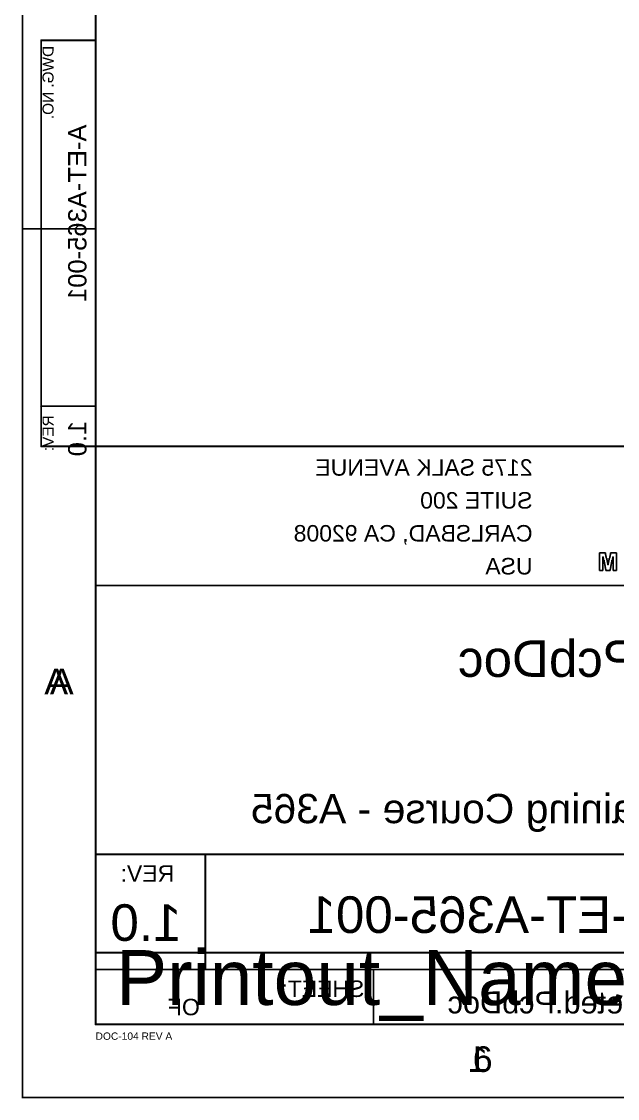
# Model space of a CAD drawing. Header units: inches. Extents: x -5.3 to 9.8, y -3.2 to 6.3.
# Drawn here: x -5.253 to -3.623, y -3.203 to -0.259 of the extents above; entities that cross this region are included whole.
import ezdxf

# ---------------------------------------------------------------- set-up
doc = ezdxf.new("R2010")
doc.units = ezdxf.units.IN
doc.header["$MEASUREMENT"] = 0
doc.layers.add('21_TITLE_BLOCK', color=56, linetype='Continuous')
doc.layers.add('22_TITLE_BLOCK_MIRRORED', color=56, linetype='Continuous')
doc.styles.add('Arial', font='', dxfattribs={"height": 0.2})
doc.styles.get('Arial').set_extended_font_data('Arial')

msp = doc.modelspace()

# ---------------------------------------------------------------- linework, layer by layer
at = {"layer": '21_TITLE_BLOCK', "const_width": 0.005}
for points in [[(-5.25, -3.2), (-5.25, 6.3)], [(-5.05, -3), (-5.05, 6.1)], [(-5.25, -0.825), (-5.05, -0.825)], [(-5.05, -3), (-5.05, -2.804)], [(-5.05, -2.804), (-2.173, -2.804)], [(-5.05, -3), (-2.173, -3)], [(-5.05, -3), (9.55, -3)], [(-5.25, -3.2), (9.75, -3.2)]]:
    msp.add_lwpolyline(points, dxfattribs=at)
at = {"layer": '21_TITLE_BLOCK', "const_width": 0.0025}
for points in [[(-5.2513, -0.825, 1), (-5.2488, -0.825, 1)], [(-5.0513, -0.825, 1), (-5.0488, -0.825, 1)], [(-5.0513, -2.804, 1), (-5.0488, -2.804, 1)], [(-5.0513, -2.804, 1), (-5.0488, -2.804, 1)], [(-5.0513, -3, 1), (-5.0488, -3, 1)], [(-5.0513, -3, 1), (-5.0488, -3, 1)], [(-5.0513, -3, 1), (-5.0488, -3, 1)], [(-5.0513, -3, 1), (-5.0488, -3, 1)], [(-5.2513, -3.2, 1), (-5.2488, -3.2, 1)], [(-5.2513, -3.2, 1), (-5.2488, -3.2, 1)]]:
    msp.add_lwpolyline(points, format="xyb", close=True, dxfattribs=at)
at = {"layer": '22_TITLE_BLOCK_MIRRORED'}
for p, q in [((-3.6721, -1.7112), (-3.6721, -1.7588)), ((-3.6555, -1.7112), (-3.6721, -1.7112)), ((-3.6628, -1.7588), (-3.6628, -1.7216)), ((-3.6628, -1.7216), (-3.6617, -1.7216)), ((-3.6617, -1.7216), (-3.6617, -1.7268)), ((-3.6617, -1.7268), (-3.6607, -1.7268)), ((-3.6607, -1.7268), (-3.6607, -1.7309)), ((-3.6607, -1.7309), (-3.6597, -1.7309)), ((-3.6597, -1.7309), (-3.6597, -1.7361)), ((-3.6597, -1.7361), (-3.6586, -1.7361)), ((-3.6586, -1.7361), (-3.6586, -1.7412)), ((-3.6555, -1.7164), (-3.6555, -1.7112)), ((-3.6545, -1.7164), (-3.6555, -1.7164)), ((-3.6545, -1.7205), (-3.6545, -1.7164)), ((-3.6534, -1.7205), (-3.6545, -1.7205)), ((-3.6534, -1.7257), (-3.6534, -1.7205)), ((-3.6524, -1.7257), (-3.6534, -1.7257)), ((-3.6524, -1.7299), (-3.6524, -1.7257)), ((-3.6514, -1.7299), (-3.6524, -1.7299)), ((-3.6514, -1.735), (-3.6514, -1.7299)), ((-3.6503, -1.735), (-3.6514, -1.735)), ((-3.6503, -1.7392), (-3.6503, -1.735)), ((-3.6462, -1.735), (-3.6472, -1.735)), ((-3.6472, -1.735), (-3.6472, -1.7392)), ((-3.6452, -1.7299), (-3.6462, -1.7299)), ((-3.6462, -1.7299), (-3.6462, -1.735)), ((-3.6441, -1.7257), (-3.6452, -1.7257)), ((-3.6452, -1.7257), (-3.6452, -1.7299)), ((-3.6431, -1.7205), (-3.6441, -1.7205)), ((-3.6441, -1.7205), (-3.6441, -1.7257)), ((-3.6421, -1.7164), (-3.6431, -1.7164)), ((-3.6431, -1.7164), (-3.6431, -1.7205)), ((-3.6255, -1.7112), (-3.6421, -1.7112)), ((-3.6421, -1.7112), (-3.6421, -1.7164)), ((-3.639, -1.7412), (-3.639, -1.7361)), ((-3.639, -1.7361), (-3.6379, -1.7361)), ((-3.6379, -1.7361), (-3.6379, -1.7309)), ((-3.6379, -1.7309), (-3.6369, -1.7309)), ((-3.6369, -1.7309), (-3.6369, -1.7268)), ((-3.6369, -1.7268), (-3.6358, -1.7268)), ((-3.6358, -1.7268), (-3.6358, -1.7216)), ((-3.6358, -1.7216), (-3.6348, -1.7216)), ((-3.6348, -1.7216), (-3.6348, -1.7588)), ((-3.6255, -1.7588), (-3.6255, -1.7112)), ((-3.6721, -1.7588), (-3.6628, -1.7588)), ((-3.6586, -1.7412), (-3.6576, -1.7412)), ((-3.6576, -1.7412), (-3.6576, -1.7454)), ((-3.6576, -1.7454), (-3.6566, -1.7454)), ((-3.6566, -1.7454), (-3.6566, -1.7506)), ((-3.6566, -1.7506), (-3.6555, -1.7506)), ((-3.6555, -1.7506), (-3.6555, -1.7557)), ((-3.6555, -1.7557), (-3.6545, -1.7557)), ((-3.6545, -1.7557), (-3.6545, -1.7588)), ((-3.6545, -1.7588), (-3.6431, -1.7588)), ((-3.6493, -1.7392), (-3.6503, -1.7392)), ((-3.6493, -1.7433), (-3.6493, -1.7392)), ((-3.6483, -1.7433), (-3.6493, -1.7433)), ((-3.6472, -1.7392), (-3.6483, -1.7392)), ((-3.6483, -1.7392), (-3.6483, -1.7433)), ((-3.6431, -1.7588), (-3.6431, -1.7557)), ((-3.6431, -1.7557), (-3.6421, -1.7557)), ((-3.6421, -1.7557), (-3.6421, -1.7506)), ((-3.6421, -1.7506), (-3.641, -1.7506)), ((-3.641, -1.7506), (-3.641, -1.7454)), ((-3.641, -1.7454), (-3.64, -1.7454)), ((-3.64, -1.7454), (-3.64, -1.7412)), ((-3.64, -1.7412), (-3.639, -1.7412)), ((-3.6348, -1.7588), (-3.6255, -1.7588))]:
    msp.add_line(p, q, dxfattribs=at)
at = {"layer": '22_TITLE_BLOCK_MIRRORED', "const_width": 0.005}
for points in [[(-5.25, -3.2), (-5.25, 6.3)], [(-5.05, -3), (-5.05, 6.1)], [(-5.199, -0.31), (-5.05, -0.31)], [(-5.199, -1.42), (-5.199, -0.31)], [(-5.25, -0.825), (-5.199, -0.825)], [(-5.199, -1.31), (-5.05, -1.31)], [(-5.199, -1.42), (-5.05, -1.42)], [(-5.05, -1.42), (-1.945, -1.42)], [(-5.05, -1.8), (-1.945, -1.8)], [(-5.05, -3), (-5.05, -1.8)], [(-5.05, -2.535), (-1.945, -2.535)], [(-4.75, -2.85), (-4.75, -2.535)], [(-5.05, -2.85), (-1.945, -2.85)], [(-4.29, -3.0001), (-4.29, -2.8501)], [(-5.05, -3), (-0.55, -3)], [(-5.05, -3), (9.55, -3)], [(-5.25, -3.2), (9.75, -3.2)]]:
    msp.add_lwpolyline(points, dxfattribs=at)
at = {"layer": '22_TITLE_BLOCK_MIRRORED', "const_width": 0.0025}
for points in [[(-5.2003, -0.31, 1), (-5.1978, -0.31, 1)], [(-5.2003, -0.31, 1), (-5.1978, -0.31, 1)], [(-5.0513, -0.31, 1), (-5.0488, -0.31, 1)], [(-5.2513, -0.825, 1), (-5.2488, -0.825, 1)], [(-5.2003, -0.825, 1), (-5.1978, -0.825, 1)], [(-5.2003, -1.31, 1), (-5.1978, -1.31, 1)], [(-5.0513, -1.31, 1), (-5.0488, -1.31, 1)], [(-5.2003, -1.42, 1), (-5.1978, -1.42, 1)], [(-5.2003, -1.42, 1), (-5.1978, -1.42, 1)], [(-5.0513, -1.42, 1), (-5.0488, -1.42, 1)], [(-5.0513, -1.42, 1), (-5.0488, -1.42, 1)], [(-5.0513, -1.8, 1), (-5.0488, -1.8, 1)], [(-5.0513, -1.8, 1), (-5.0488, -1.8, 1)], [(-5.0513, -2.535, 1), (-5.0488, -2.535, 1)], [(-4.7513, -2.535, 1), (-4.7488, -2.535, 1)], [(-5.0513, -2.85, 1), (-5.0488, -2.85, 1)], [(-4.7513, -2.85, 1), (-4.7488, -2.85, 1)], [(-4.2913, -2.8501, 1), (-4.2888, -2.8501, 1)], [(-5.0513, -3, 1), (-5.0488, -3, 1)], [(-5.0513, -3, 1), (-5.0488, -3, 1)], [(-5.0513, -3, 1), (-5.0488, -3, 1)], [(-5.0513, -3, 1), (-5.0488, -3, 1)], [(-4.2913, -3.0001, 1), (-4.2888, -3.0001, 1)], [(-5.2513, -3.2, 1), (-5.2488, -3.2, 1)], [(-5.2513, -3.2, 1), (-5.2488, -3.2, 1)]]:
    msp.add_lwpolyline(points, format="xyb", close=True, dxfattribs=at)

# ---------------------------------------------------------------- texts
at = {"layer": '21_TITLE_BLOCK', "style": 'Arial'}
for s, height, p in [('A', 0.07, (-5.175, -2.098)), ('Printout_Name is not interpreted until output', 0.15, (-4.994, -2.947)), ('6', 0.07, (-4.0187, -3.13))]:
    msp.add_text(s, height=height, dxfattribs=at).set_placement(p)
msp.add_text('DOC-104 REV A', height=0.02, rotation=360, dxfattribs=at).set_placement((-5.05, -3.0421))
at = {"layer": '22_TITLE_BLOCK_MIRRORED', "style": 'Arial', "text_generation_flag": 2}
for s, height, rotation, p in [('DWG. NO.', 0.03, 90, (-5.165, -0.3251)), ('A-ET-A365-001', 0.05, 90, (-5.075, -0.54)), ('REV:', 0.03, 90, (-5.165, -1.3351)), ('1.0', 0.05, 90, (-5.075, -1.35)), ('2175 SALK AVENUE', 0.045, 360, (-3.855, -1.5)), ('SUITE 200', 0.045, 360, (-3.855, -1.59)), ('CARLSBAD, CA 92008', 0.045, 360, (-3.855, -1.68)), ('USA', 0.045, 360, (-3.855, -1.77)), ('WCTopping completed.PcbDoc', 0.1, 360, (-2.11, -2.05)), ('A', 0.07, 360, (-5.125, -2.098)), ('Altium Designer Essentials Training Course - A365', 0.08, 360, (-2.11, -2.45)), ('REV:', 0.045, 360, (-4.835, -2.61)), ('A-ET-A365-001', 0.1, 360, (-3.5, -2.75)), ('1.0', 0.1, 360, (-4.8152, -2.7717)), ('SHEET:', 0.045, 360, (-4.315, -2.9251)), ('WCTopping completed.PcbDoc', 0.06, 360, (-2.918, -2.9701)), ('OF', 0.045, 360, (-4.765, -2.9751)), ('1', 0.07, 360, (-3.977, -3.13))]:
    msp.add_text(s, height=height, rotation=rotation, dxfattribs=at).set_placement(p)

doc.saveas('drawing.dxf')
